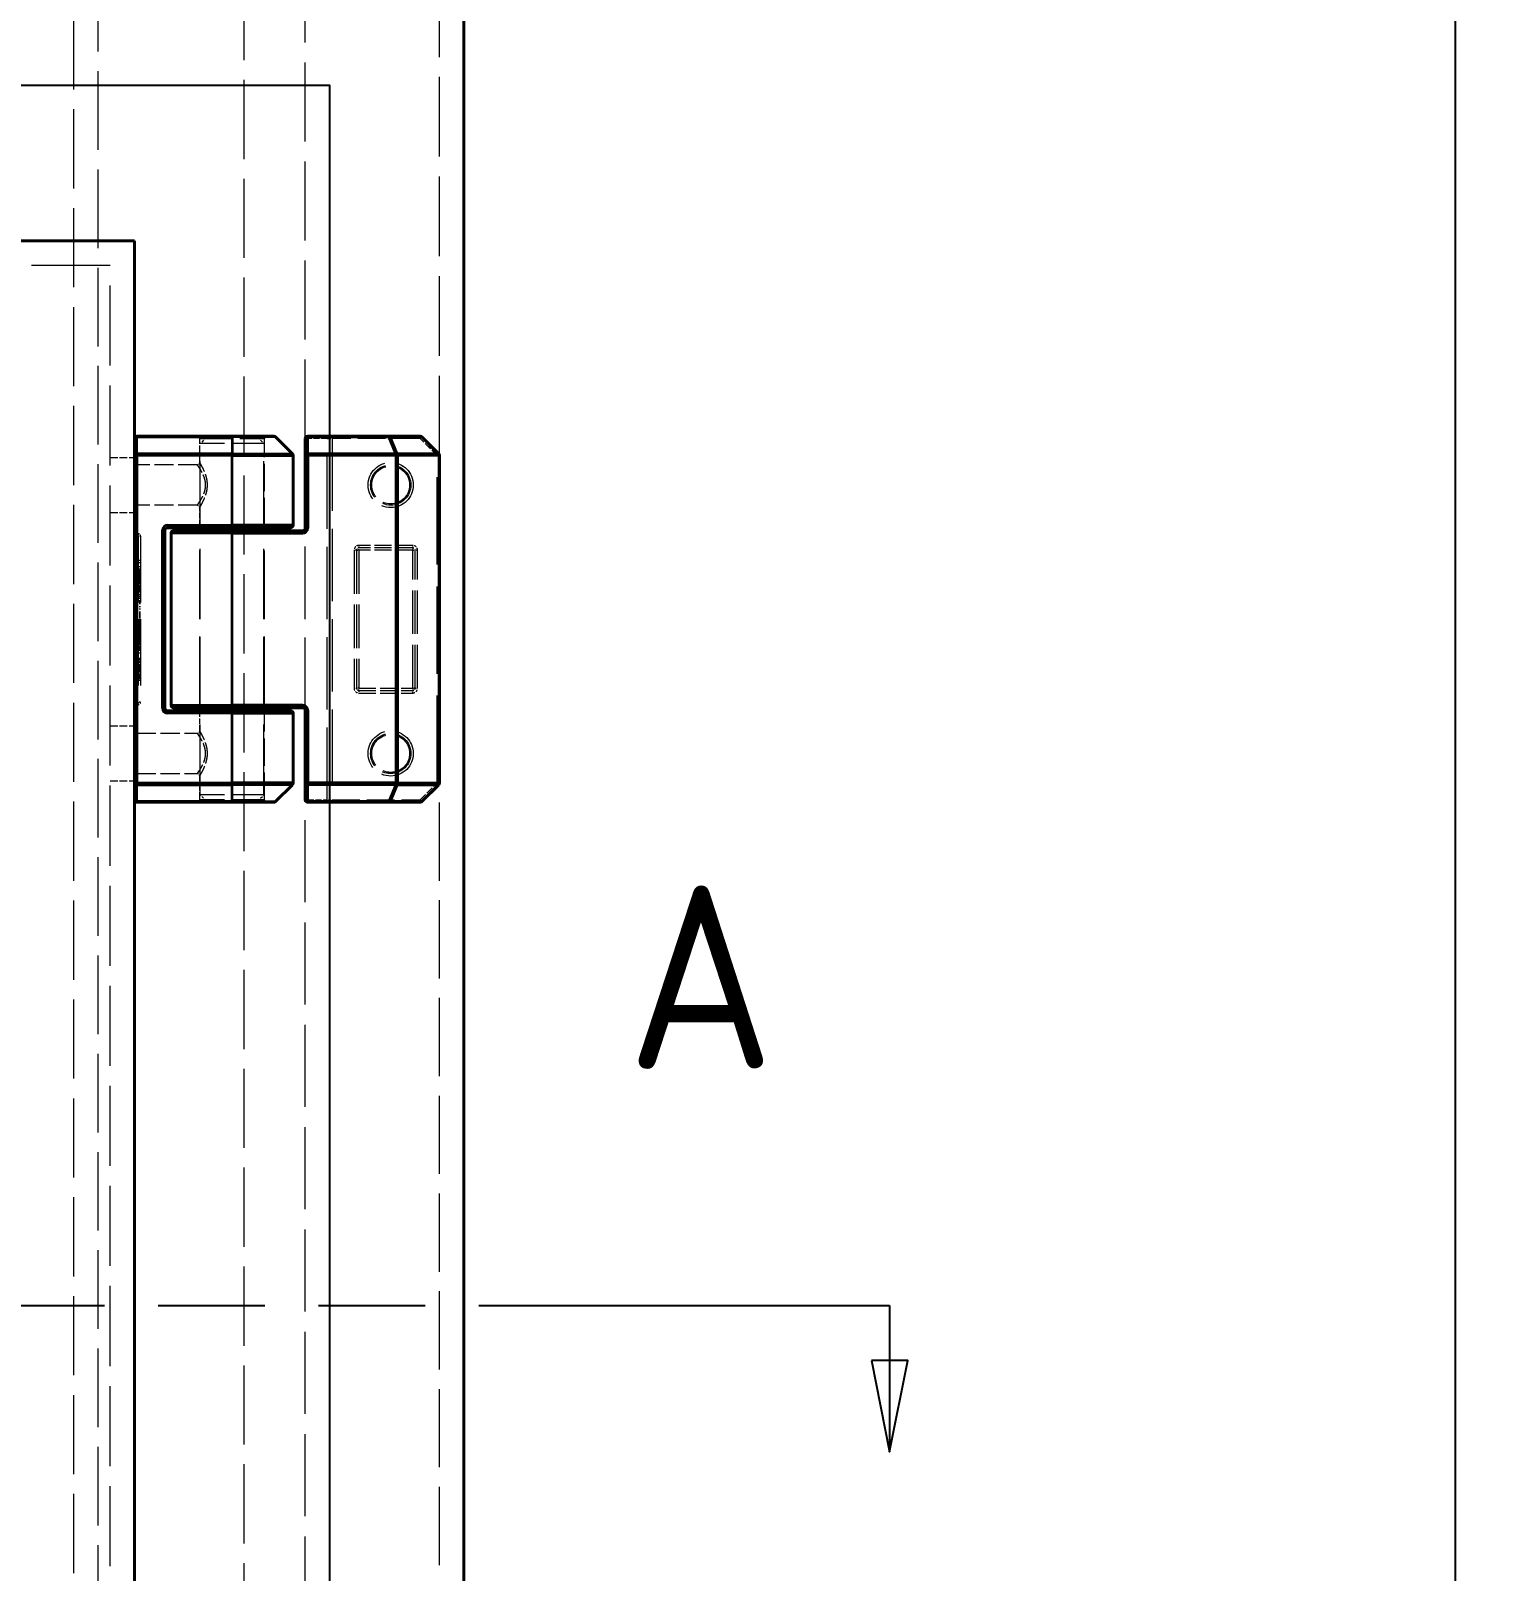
# Model space of a CAD drawing. Header units: millimetres. Extents: x 0 to 2523, y 0 to 1782.
# Drawn here: x 1109.8 to 1229.5, y 844.1 to 970.3 of the extents above; entities that cross this region are included whole.
import ezdxf

# ---------------------------------------------------------------- set-up
doc = ezdxf.new("R2010")
doc.units = ezdxf.units.MM
doc.header["$LTSCALE"] = 3
for name, pattern in [('CHAIN', [0.3543, 0.2362, -0.0295, 0.0591, -0.0295]), ('DASHED', [0.2067, 0.1654, -0.0413]), ('DOUBLE_DASH_CHAIN', [1.2403, 0.6614, -0.0827, 0.1654, -0.0827, 0.1654, -0.0827])]:
    doc.linetypes.add(name, pattern=pattern)
for name, color, linetype, lineweight in [('가려진 것(ISO)', 2, 'DASHED', 18), ('가려진 좁은 것(ISO)', 2, 'DASHED', 18), ('가시적인 것(ISO)', 3, 'Continuous', 40), ('가시적인 좁은 것(ISO)', 3, 'Continuous', 35), ('단면선(ISO)', 7, 'CHAIN', 25), ('상세 경계(JIS)', 7, 'Continuous', 25), ('치수(ISO)', 2, 'Continuous', 25)]:
    doc.layers.add(name, color=color, linetype=linetype, lineweight=lineweight)
doc.styles.add('부품번호텍스트_PSTEK_POSCO', font='isocp.shx')
doc.styles.add('치수 텍스트_PSTEK_POSCO', font='isocp.shx')
doc.dimstyles.new('치수_PSTEK_POSCO', dxfattribs={"dimscale": 3, "dimtxt": 2.5, "dimasz": 1.5, "dimexe": 1, "dimexo": 1.5, "dimgap": 1, "dimtad": 1, "dimrnd": 1e-08, "dimdsep": 46, "dimtxsty": '치수 텍스트_PSTEK_POSCO', "dimcen": 0.09, "dimdle": 10, "dimclrd": 7, "dimclre": 7, "dimclrt": 2, "dimadec": 1, "dimazin": 2, "dimtfac": 1, "dimtmove": 0, "dimatfit": 3, "dimfxl": 0, "dimtolj": 1, "dimlwd": -1, "dimlwe": -1, "dimarcsym": 0})

# ---------------------------------------------------------------- blocks, each defined once
blk = doc.blocks.new('2dTransSection0')
at = {"layer": '단면선(ISO)', "linetype": 'DOUBLE_DASH_CHAIN', "ltscale": 5.884671}
blk.add_line((250.787, 288.608), (393.387, 288.608), dxfattribs=at)
at = {"layer": '단면선(ISO)', "linetype": 'Continuous'}
for p, q in [((389.463, 288.608), (393.387, 288.608)), ((393.387, 288.608), (393.387, 287.108)), ((392.887, 287.108), (393.387, 284.608)), ((393.887, 287.108), (392.887, 287.108)), ((393.387, 287.108), (393.387, 284.608)), ((393.387, 284.608), (393.887, 287.108))]:
    blk.add_line(p, q, dxfattribs=at)
at = {"layer": '단면선(ISO)', "linetype": 'Continuous', "flags": 128}
blk.add_lwpolyline([(392.887, 287.108), (393.387, 284.608), (393.887, 287.108), (392.887, 287.108)], dxfattribs=at)
at = {"layer": '단면선(ISO)'}
blk.add_solid([(392.887, 287.108), (393.387, 284.608), (393.887, 287.108), (392.887, 287.108)], dxfattribs=at)
at = {"layer": '단면선(ISO)', "insert": (386.209, 295.073), "char_height": 5, "attachment_point": 7, "style": '부품번호텍스트_PSTEK_POSCO'}
blk.add_mtext('A', dxfattribs=at)
blk = doc.blocks.new('*D28')
at = {"layer": 'Defpoints', "color": 0, "transparency": 16777216}
for p in [(1145.28, 1166.07), (1226.54, 1166.07), (1145.28, 486.07)]:
    blk.add_point(p, dxfattribs=at)
at = {"layer": '치수(ISO)', "color": 7, "transparency": 16777216}
for p, q in [((1149.78, 1166.07), (1229.54, 1166.07)), ((1226.54, 490.57), (1226.54, 1161.57)), ((1149.78, 486.07), (1229.54, 486.07))]:
    blk.add_line(p, q, dxfattribs=at)
for points in [[(1225.79, 1161.57), (1227.29, 1161.57), (1226.54, 1166.07)], [(1225.79, 490.57), (1227.29, 490.57), (1226.54, 486.07)]]:
    blk.add_solid(points, dxfattribs=at)
at = {"layer": '치수(ISO)', "color": 2, "transparency": 16777216, "insert": (1219.79, 829.09), "char_height": 7.5, "attachment_point": 4, "rotation": 90, "style": '치수 텍스트_PSTEK_POSCO'}
blk.add_mtext('\\A1;680', dxfattribs=at)
blk = doc.blocks.new('2dDetail0')
at = {"layer": '상세 경계(JIS)', "flags": 128}
blk.add_lwpolyline([(265.207, 244.046), (378.097, 244.046), (378.097, 321.935), (265.207, 321.935), (265.207, 244.046)], dxfattribs=at)

msp = doc.modelspace()

# ---------------------------------------------------------------- linework, layer by layer
at = {"layer": '가려진 것(ISO)', "ltscale": 13.085447}
msp.add_line((1132.2766, 936.8669), (1132.2766, 1164.0669), dxfattribs=at)
at = {"layer": '가려진 것(ISO)', "ltscale": 13.165092}
msp.add_line((1143.2766, 935.484), (1143.2766, 1164.0669), dxfattribs=at)
at = {"layer": '가려진 것(ISO)', "ltscale": 13.068692}
msp.add_line((1127.2766, 514.0669), (1127.2766, 1138.0669), dxfattribs=at)
at = {"layer": '가려진 것(ISO)', "ltscale": 12.984919}
msp.add_line((1115.2766, 1136.0669), (1115.2766, 516.0669), dxfattribs=at)
at = {"layer": '가려진 것(ISO)', "ltscale": 13.070897}
msp.add_line((1113.2766, 1134.0669), (1113.2766, 518.0669), dxfattribs=at)
at = {"layer": '가려진 것(ISO)', "ltscale": 12.986021}
msp.add_line((1116.2766, 951.0669), (810.2766, 951.0669), dxfattribs=at)
at = {"layer": '가려진 것(ISO)', "ltscale": 13.223674}
msp.add_line((1116.2766, 746.0669), (1116.2766, 951.0669), dxfattribs=at)
at = {"layer": '가려진 것(ISO)', "ltscale": 1.237965}
msp.add_line((1123.6266, 934.9168), (1123.6266, 936.8669), dxfattribs=at)
at = {"layer": '가려진 것(ISO)', "ltscale": 0.448852}
for p, q in [((1124.1766, 936.9669), (1123.6766, 936.4668)), ((1128.3766, 936.9669), (1128.8766, 936.4668))]:
    msp.add_line(p, q, dxfattribs=at)
at = {"layer": '가려진 것(ISO)', "ltscale": 4.188526}
msp.add_line((1128.3766, 936.9669), (1124.1766, 936.9669), dxfattribs=at)
at = {"layer": '가려진 것(ISO)', "ltscale": 4.507682}
for p, q in [((1128.9266, 929.7669), (1128.9266, 936.8669)), ((1128.9266, 907.2669), (1128.9266, 914.3669))]:
    msp.add_line(p, q, dxfattribs=at)
at = {"layer": '가려진 것(ISO)', "ltscale": 11.933559}
msp.add_line((1134.2766, 907.2669), (1134.2766, 936.8669), dxfattribs=at)
at = {"layer": '가려진 것(ISO)', "ltscale": 5.185843}
for p, q in [((1128.8766, 936.4668), (1123.6766, 936.4668)), ((1128.8766, 907.6669), (1123.6766, 907.6669))]:
    msp.add_line(p, q, dxfattribs=at)
at = {"layer": '가려진 것(ISO)', "ltscale": 11.611019}
for p, q in [((1123.6766, 907.6669), (1123.6766, 936.4668)), ((1128.8766, 907.6669), (1128.8766, 936.4668))]:
    msp.add_line(p, q, dxfattribs=at)
at = {"layer": '가려진 것(ISO)', "ltscale": 1.269698}
for p, q in [((1116.2766, 935.3169), (1118.2766, 935.3169)), ((1116.2766, 930.8169), (1118.2766, 930.8169)), ((1116.2766, 913.3169), (1118.2766, 913.3169)), ((1116.2766, 908.8169), (1118.2766, 908.8169))]:
    msp.add_line(p, q, dxfattribs=at)
at = {"layer": '가려진 것(ISO)', "ltscale": 3.142692}
for p, q in [((1123.4266, 934.7169), (1118.4766, 934.7169)), ((1123.4266, 931.4169), (1118.4766, 931.4169))]:
    msp.add_line(p, q, dxfattribs=at)
at = {"layer": '가려진 것(ISO)', "ltscale": 0.920515}
msp.add_line((1123.6266, 929.7669), (1123.6266, 931.2169), dxfattribs=at)
at = {"layer": '가려진 것(ISO)', "ltscale": 11.369134}
for p, q in [((1123.6266, 915.0169), (1123.6266, 929.1169)), ((1128.9266, 915.0169), (1128.9266, 929.1169))]:
    msp.add_line(p, q, dxfattribs=at)
at = {"layer": '가려진 것(ISO)', "ltscale": 12.014192}
msp.add_line((1132.2766, 914.6169), (1132.2766, 929.5169), dxfattribs=at)
at = {"layer": '가려진 것(ISO)', "ltscale": 0.06339}
for p, q in [((1118.4766, 929.0669), (1118.5766, 929.0669)), ((1118.4766, 915.0669), (1118.5766, 915.0669))]:
    msp.add_line(p, q, dxfattribs=at)
at = {"layer": '가려진 것(ISO)', "ltscale": 10.965973}
msp.add_line((1118.7766, 928.8669), (1118.7766, 915.2669), dxfattribs=at)
at = {"layer": '가려진 것(ISO)', "ltscale": 2.793455}
for p, q in [((1141.0766, 927.9169), (1136.6766, 927.9169)), ((1136.6766, 916.2169), (1141.0766, 916.2169))]:
    msp.add_line(p, q, dxfattribs=at)
at = {"layer": '가려진 것(ISO)', "ltscale": 0.12688}
for p, q in [((1118.7766, 926.8669), (1118.5766, 926.8669)), ((1118.7766, 926.6794), (1118.5766, 926.6794)), ((1118.7766, 926.3669), (1118.5766, 926.3669)), ((1118.7766, 926.1794), (1118.5766, 926.1794)), ((1118.7766, 926.1169), (1118.5766, 926.1169)), ((1118.7766, 926.0856), (1118.5766, 926.0856)), ((1118.7766, 925.9919), (1118.5766, 925.9919)), ((1118.7766, 925.9606), (1118.5766, 925.9606)), ((1118.7766, 925.9294), (1118.5766, 925.9294)), ((1118.7766, 925.8981), (1118.5766, 925.8981)), ((1118.7766, 925.8356), (1118.5766, 925.8356)), ((1118.7766, 925.7419), (1118.5766, 925.7419)), ((1118.7766, 925.7106), (1118.5766, 925.7106)), ((1118.7766, 925.6169), (1118.5766, 925.6169)), ((1118.7766, 925.5856), (1118.5766, 925.5856)), ((1118.7766, 925.4919), (1118.5766, 925.4919)), ((1118.7766, 925.4606), (1118.5766, 925.4606)), ((1118.7766, 925.4294), (1118.5766, 925.4294)), ((1118.7766, 925.3981), (1118.5766, 925.3981)), ((1118.7766, 925.3669), (1118.5766, 925.3669)), ((1118.7766, 925.3356), (1118.5766, 925.3356)), ((1118.7766, 925.2731), (1118.5766, 925.2731)), ((1118.7766, 925.2419), (1118.5766, 925.2419)), ((1118.7766, 925.2106), (1118.5766, 925.2106)), ((1118.7766, 925.1794), (1118.5766, 925.1794)), ((1118.7766, 925.1169), (1118.5766, 925.1169)), ((1118.7766, 925.0856), (1118.5766, 925.0856)), ((1118.7766, 924.9606), (1118.5766, 924.9606)), ((1118.7766, 924.8356), (1118.5766, 924.8356)), ((1118.7766, 924.7731), (1118.5766, 924.7731)), ((1118.7766, 924.7106), (1118.5766, 924.7106)), ((1118.7766, 924.6794), (1118.5766, 924.6794)), ((1118.7766, 924.6169), (1118.5766, 924.6169)), ((1118.7766, 924.5544), (1118.5766, 924.5544)), ((1118.7766, 924.5231), (1118.5766, 924.5231)), ((1118.7766, 924.4606), (1118.5766, 924.4606)), ((1118.7766, 924.4294), (1118.5766, 924.4294)), ((1118.7766, 924.3669), (1118.5766, 924.3669)), ((1118.7766, 924.3356), (1118.5766, 924.3356)), ((1118.7766, 924.2731), (1118.5766, 924.2731)), ((1118.7766, 924.0856), (1118.5766, 924.0856)), ((1118.7766, 923.9606), (1118.5766, 923.9606)), ((1118.7766, 923.8981), (1118.5766, 923.8981)), ((1118.7766, 923.7731), (1118.5766, 923.7731)), ((1118.7766, 923.5856), (1118.5766, 923.5856)), ((1118.7766, 923.5231), (1118.5766, 923.5231)), ((1118.7766, 923.4919), (1118.5766, 923.4919)), ((1118.7766, 923.3981), (1118.5766, 923.3981)), ((1118.7766, 923.3356), (1118.5766, 923.3356)), ((1118.7766, 923.0856), (1118.5766, 923.0856)), ((1118.7766, 922.8981), (1118.5766, 922.8981)), ((1118.7766, 922.6481), (1118.5766, 922.6481)), ((1118.7766, 922.6169), (1118.5766, 922.6169)), ((1118.7766, 922.5544), (1118.5766, 922.5544)), ((1118.7766, 922.4606), (1118.5766, 922.4606)), ((1118.7766, 922.4294), (1118.5766, 922.4294)), ((1118.7766, 922.3669), (1118.5766, 922.3669)), ((1118.7766, 922.3044), (1118.5766, 922.3044)), ((1118.7766, 922.2731), (1118.5766, 922.2731)), ((1118.7766, 922.1481), (1118.5766, 922.1481)), ((1118.7766, 922.0231), (1118.5766, 922.0231)), ((1118.7766, 921.9919), (1118.5766, 921.9919)), ((1118.7766, 921.9294), (1118.5766, 921.9294)), ((1118.7766, 921.8981), (1118.5766, 921.8981)), ((1118.7766, 921.8669), (1118.5766, 921.8669)), ((1118.7766, 921.8356), (1118.5766, 921.8356)), ((1118.7766, 921.8044), (1118.5766, 921.8044)), ((1118.7766, 921.7731), (1118.5766, 921.7731)), ((1118.7766, 921.7419), (1118.5766, 921.7419)), ((1118.7766, 921.6794), (1118.5766, 921.6794)), ((1118.7766, 921.6481), (1118.5766, 921.6481)), ((1118.7766, 921.6169), (1118.5766, 921.6169)), ((1118.7766, 921.5856), (1118.5766, 921.5856)), ((1118.7766, 921.5544), (1118.5766, 921.5544)), ((1118.7766, 921.5231), (1118.5766, 921.5231)), ((1118.7766, 921.4919), (1118.5766, 921.4919)), ((1118.7766, 921.4294), (1118.5766, 921.4294)), ((1118.7766, 921.3981), (1118.5766, 921.3981)), ((1118.7766, 921.3669), (1118.5766, 921.3669)), ((1118.7766, 921.3356), (1118.5766, 921.3356)), ((1118.7766, 921.2731), (1118.5766, 921.2731)), ((1118.7766, 921.2419), (1118.5766, 921.2419)), ((1118.7766, 921.2106), (1118.5766, 921.2106)), ((1118.7766, 921.1794), (1118.5766, 921.1794)), ((1118.7766, 921.1481), (1118.5766, 921.1481)), ((1118.7766, 921.1169), (1118.5766, 921.1169)), ((1118.7766, 921.0856), (1118.5766, 921.0856)), ((1118.7766, 921.0544), (1118.5766, 921.0544)), ((1118.7766, 920.9919), (1118.5766, 920.9919)), ((1118.7766, 920.9606), (1118.5766, 920.9606)), ((1118.7766, 920.9294), (1118.5766, 920.9294)), ((1118.7766, 920.8981), (1118.5766, 920.8981)), ((1118.7766, 920.8669), (1118.5766, 920.8669)), ((1118.7766, 920.8044), (1118.5766, 920.8044)), ((1118.7766, 920.7731), (1118.5766, 920.7731)), ((1118.7766, 920.6481), (1118.5766, 920.6481)), ((1118.7766, 920.5856), (1118.5766, 920.5856)), ((1118.7766, 920.5231), (1118.5766, 920.5231)), ((1118.7766, 920.4919), (1118.5766, 920.4919)), ((1118.7766, 920.4606), (1118.5766, 920.4606)), ((1118.7766, 920.4294), (1118.5766, 920.4294)), ((1118.7766, 920.3981), (1118.5766, 920.3981)), ((1118.7766, 920.3669), (1118.5766, 920.3669)), ((1118.7766, 920.3356), (1118.5766, 920.3356)), ((1118.7766, 920.3044), (1118.5766, 920.3044)), ((1118.7766, 920.2419), (1118.5766, 920.2419)), ((1118.7766, 920.2106), (1118.5766, 920.2106)), ((1118.7766, 920.1794), (1118.5766, 920.1794)), ((1118.7766, 920.1169), (1118.5766, 920.1169)), ((1118.7766, 920.0544), (1118.5766, 920.0544)), ((1118.7766, 920.0231), (1118.5766, 920.0231)), ((1118.7766, 919.9919), (1118.5766, 919.9919)), ((1118.7766, 919.8669), (1118.5766, 919.8669)), ((1118.7766, 919.8356), (1118.5766, 919.8356)), ((1118.7766, 919.7731), (1118.5766, 919.7731)), ((1118.7766, 919.7106), (1118.5766, 919.7106)), ((1118.7766, 919.6794), (1118.5766, 919.6794)), ((1118.7766, 919.5856), (1118.5766, 919.5856)), ((1118.7766, 919.5231), (1118.5766, 919.5231)), ((1118.7766, 919.4919), (1118.5766, 919.4919)), ((1118.7766, 919.2731), (1118.5766, 919.2731)), ((1118.7766, 918.8356), (1118.5766, 918.8356)), ((1118.7766, 918.8044), (1118.5766, 918.8044)), ((1118.7766, 918.7106), (1118.5766, 918.7106)), ((1118.7766, 918.5856), (1118.5766, 918.5856)), ((1118.7766, 918.5231), (1118.5766, 918.5231)), ((1118.7766, 918.3669), (1118.5766, 918.3669)), ((1118.7766, 918.2731), (1118.5766, 918.2731)), ((1118.7766, 918.2419), (1118.5766, 918.2419)), ((1118.7766, 918.1794), (1118.5766, 918.1794)), ((1118.7766, 918.0856), (1118.5766, 918.0856)), ((1118.7766, 918.0544), (1118.5766, 918.0544)), ((1118.7766, 917.9919), (1118.5766, 917.9919)), ((1118.7766, 917.9294), (1118.5766, 917.9294)), ((1118.7766, 917.8981), (1118.5766, 917.8981)), ((1118.7766, 917.8356), (1118.5766, 917.8356)), ((1118.7766, 917.7731), (1118.5766, 917.7731)), ((1118.7766, 917.6481), (1118.5766, 917.6481)), ((1118.7766, 917.5231), (1118.5766, 917.5231)), ((1118.7766, 917.4919), (1118.5766, 917.4919)), ((1118.7766, 917.3669), (1118.5766, 917.3669)), ((1118.7766, 917.3356), (1118.5766, 917.3356)), ((1118.7766, 917.2731), (1118.5766, 917.2731)), ((1118.7766, 917.2419), (1118.5766, 917.2419)), ((1118.7766, 917.2106), (1118.5766, 917.2106)), ((1118.7766, 917.0856), (1118.5766, 917.0856)), ((1118.7766, 917.0544), (1118.5766, 917.0544))]:
    msp.add_line(p, q, dxfattribs=at)
at = {"layer": '가려진 것(ISO)', "ltscale": 7.174257}
for p, q in [((1136.4766, 927.7169), (1136.4766, 916.4169)), ((1141.2766, 916.4169), (1141.2766, 927.7169))]:
    msp.add_line(p, q, dxfattribs=at)
at = {"layer": '가려진 것(ISO)', "ltscale": 0.920521}
msp.add_line((1123.6266, 912.9168), (1123.6266, 914.3669), dxfattribs=at)
at = {"layer": '가려진 것(ISO)', "ltscale": 3.14268}
msp.add_line((1118.4766, 912.7169), (1123.4266, 912.7169), dxfattribs=at)
at = {"layer": '가려진 것(ISO)', "ltscale": 3.142681}
msp.add_line((1118.4766, 909.4169), (1123.4266, 909.4169), dxfattribs=at)
at = {"layer": '가려진 것(ISO)', "ltscale": 1.237971}
msp.add_line((1123.6266, 907.2669), (1123.6266, 909.2169), dxfattribs=at)
at = {"layer": '가려진 것(ISO)', "ltscale": 0.448853}
for p, q in [((1124.1766, 907.1669), (1123.6766, 907.6669)), ((1128.3766, 907.1669), (1128.8766, 907.6669))]:
    msp.add_line(p, q, dxfattribs=at)
at = {"layer": '가려진 것(ISO)', "ltscale": 12.918958}
msp.add_line((1143.2766, 788.484), (1143.2766, 908.6497), dxfattribs=at)
at = {"layer": '가려진 것(ISO)', "ltscale": 4.188524}
msp.add_line((1128.3766, 907.1669), (1124.1766, 907.1669), dxfattribs=at)
at = {"layer": '가려진 것(ISO)', "ltscale": 13.523165}
msp.add_line((1132.2766, 789.8669), (1132.2766, 907.2669), dxfattribs=at)
at = {"layer": '가려진 것(ISO)', "ltscale": 6.582059}
for centre in [(1139.2766, 933.0669), (1139.2766, 911.0669)]:
    msp.add_circle(centre, 1.65, dxfattribs=at)
at = {"layer": '가려진 것(ISO)', "ltscale": 0.199359}
for centre, start, end in [((1123.4266, 936.8669), 0, 90), ((1129.1266, 936.8669), 90, 180), ((1134.4766, 936.8669), 90, 180), ((1118.4766, 934.9169), 180, 270), ((1118.4766, 931.2169), 90, 180), ((1118.4766, 929.2669), 180, 270), ((1123.4266, 929.7669), 270, 0), ((1123.4266, 929.1169), 0, 90), ((1129.1266, 929.7669), 180, 270), ((1129.1266, 929.1169), 90, 180), ((1118.5766, 928.8669), 0, 90), ((1136.6766, 927.7169), 90, 180), ((1141.0766, 927.7169), 0, 90), ((1118.5766, 915.2669), 270, 0), ((1136.6766, 916.4169), 180, 270), ((1141.0766, 916.4169), 270, 0), ((1118.4766, 914.8669), 90, 180), ((1123.4266, 915.0169), 270, 0), ((1123.4266, 914.3669), 0, 90), ((1129.1266, 915.0169), 180, 270), ((1129.1266, 914.3669), 90, 180), ((1118.4766, 912.9169), 180, 270), ((1118.4766, 909.2169), 90, 180), ((1123.4266, 907.2669), 270, 0), ((1129.1266, 907.2669), 180, 270), ((1134.4766, 907.2669), 180, 270)]:
    msp.add_arc(centre, 0.2, start, end, dxfattribs=at)
at = {"layer": '가려진 것(ISO)', "ltscale": 0.199349}
msp.add_open_spline([(1123.4266, 934.7169), (1123.448, 934.7169), (1123.4696, 934.7204), (1123.5101, 934.7339), (1123.5294, 934.744), (1123.5634, 934.7694), (1123.5785, 934.7851), (1123.6028, 934.82), (1123.6123, 934.8396), (1123.6238, 934.8783), (1123.6266, 934.8977), (1123.6266, 934.9169)], degree=3, knots=[0, 0, 0, 0, 0.006421037, 0.006421037, 0.0127920387, 0.0127920387, 0.0191648297, 0.0191648297, 0.025537558, 0.025537558, 0.0312860612, 0.0312860612, 0.0312860612, 0.0312860612], dxfattribs=at)
at = {"layer": '가려진 것(ISO)'}
for points in [[(1123.4266, 931.4169), (1123.4266, 931.4169), (1123.4266, 931.4169), (1123.4266, 931.4169)], [(1123.6266, 931.2169), (1123.6266, 931.2169), (1123.6266, 931.2169), (1123.6266, 931.2169)], [(1123.4266, 909.4169), (1123.4266, 909.4169), (1123.4266, 909.4169), (1123.4266, 909.4169)], [(1123.6266, 909.2169), (1123.6266, 909.2169), (1123.6266, 909.2169), (1123.6266, 909.2169)]]:
    msp.add_open_spline(points, degree=3, dxfattribs=at)
at = {"layer": '가려진 것(ISO)', "ltscale": 0.19935}
msp.add_open_spline([(1123.6266, 931.2169), (1123.6266, 931.2383), (1123.623, 931.2599), (1123.6095, 931.3004), (1123.5994, 931.3197), (1123.574, 931.3537), (1123.5583, 931.3688), (1123.5235, 931.3931), (1123.5038, 931.4026), (1123.4651, 931.414), (1123.4457, 931.4169), (1123.4266, 931.4169)], degree=3, knots=[0, 0, 0, 0, 0.0064210381, 0.0064210381, 0.0127920403, 0.0127920403, 0.0191648304, 0.0191648304, 0.0255375569, 0.0255375569, 0.0312862255, 0.0312862255, 0.0312862255, 0.0312862255], dxfattribs=at)
at = {"layer": '가려진 것(ISO)', "ltscale": 0.199354}
msp.add_open_spline([(1123.4266, 912.7169), (1123.448, 912.7169), (1123.4696, 912.7204), (1123.5101, 912.7339), (1123.5294, 912.744), (1123.5634, 912.7694), (1123.5785, 912.7851), (1123.6028, 912.82), (1123.6123, 912.8396), (1123.6238, 912.8783), (1123.6266, 912.8977), (1123.6266, 912.9169)], degree=3, knots=[0, 0, 0, 0, 0.0064210258, 0.0064210258, 0.0127920248, 0.0127920248, 0.019164823, 0.019164823, 0.0255375638, 0.0255375638, 0.0312868579, 0.0312868579, 0.0312868579, 0.0312868579], dxfattribs=at)
at = {"layer": '가려진 것(ISO)', "ltscale": 0.199353}
msp.add_open_spline([(1123.6266, 909.2169), (1123.6266, 909.2383), (1123.623, 909.2599), (1123.6095, 909.3004), (1123.5994, 909.3197), (1123.574, 909.3537), (1123.5583, 909.3688), (1123.5235, 909.3931), (1123.5038, 909.4026), (1123.4651, 909.414), (1123.4457, 909.4169), (1123.4266, 909.4169)], degree=3, knots=[0, 0, 0, 0, 0.0064210313, 0.0064210313, 0.0127920334, 0.0127920334, 0.0191648315, 0.0191648315, 0.0255375666, 0.0255375666, 0.0312865551, 0.0312865551, 0.0312865551, 0.0312865551], dxfattribs=at)
at = {"layer": '가려진 좁은 것(ISO)', "ltscale": 5.285573}
for p, q in [((1123.6266, 936.8669), (1128.9266, 936.8669)), ((1128.9266, 907.2669), (1123.6266, 907.2669))]:
    msp.add_line(p, q, dxfattribs=at)
at = {"layer": '가려진 좁은 것(ISO)', "ltscale": 0.199359}
for p, q in [((1132.4766, 936.8669), (1132.2766, 936.8669)), ((1134.0766, 936.8669), (1134.0766, 937.0669)), ((1134.0766, 936.8669), (1134.2766, 936.8669)), ((1134.2766, 936.8669), (1134.4766, 936.8669)), ((1134.4766, 937.0669), (1134.4766, 936.8669)), ((1141.6937, 937.0669), (1141.6937, 936.8669)), ((1141.8351, 937.0083), (1141.6937, 936.8669)), ((1143.218, 935.6254), (1143.0766, 935.484)), ((1118.4766, 928.8669), (1118.2766, 928.8669)), ((1118.5766, 929.0669), (1118.5766, 928.8669)), ((1118.5766, 928.8669), (1118.7766, 928.8669)), ((1136.6766, 928.1169), (1136.6766, 927.9169)), ((1136.6766, 927.7169), (1136.6766, 927.9169)), ((1141.0766, 927.9169), (1141.0766, 928.1169)), ((1141.0766, 927.9169), (1141.0766, 927.7169)), ((1136.4766, 927.7169), (1136.2766, 927.7169)), ((1136.4766, 927.7169), (1136.6766, 927.7169)), ((1141.0766, 927.7169), (1141.2766, 927.7169)), ((1141.4766, 927.7169), (1141.2766, 927.7169)), ((1118.2766, 915.2669), (1118.4766, 915.2669)), ((1118.5766, 915.2669), (1118.5766, 915.0669)), ((1118.7766, 915.2669), (1118.5766, 915.2669)), ((1136.2766, 916.4169), (1136.4766, 916.4169)), ((1136.6766, 916.4169), (1136.4766, 916.4169)), ((1136.6766, 916.2169), (1136.6766, 916.4169)), ((1136.6766, 916.2169), (1136.6766, 916.0169)), ((1141.0766, 916.4169), (1141.0766, 916.2169)), ((1141.2766, 916.4169), (1141.0766, 916.4169)), ((1141.0766, 916.0169), (1141.0766, 916.2169)), ((1141.2766, 916.4169), (1141.4766, 916.4169)), ((1143.218, 908.5083), (1143.0766, 908.6497)), ((1132.2766, 907.2669), (1132.4766, 907.2669)), ((1134.0766, 907.0669), (1134.0766, 907.2669)), ((1134.2766, 907.2669), (1134.0766, 907.2669)), ((1134.2766, 907.2669), (1134.4766, 907.2669)), ((1134.4766, 907.2669), (1134.4766, 907.0669)), ((1141.6937, 907.0669), (1141.6937, 907.2669)), ((1141.6937, 907.2669), (1141.8351, 907.1254))]:
    msp.add_line(p, q, dxfattribs=at)
at = {"layer": '가려진 좁은 것(ISO)', "ltscale": 1.015738}
for p, q in [((1134.0766, 936.8669), (1132.4766, 936.8669)), ((1132.4766, 907.2669), (1134.0766, 907.2669))]:
    msp.add_line(p, q, dxfattribs=at)
at = {"layer": '가려진 좁은 것(ISO)', "ltscale": 11.933559}
for p, q in [((1134.0766, 907.2669), (1134.0766, 936.8669)), ((1134.4766, 936.8669), (1134.4766, 907.2669))]:
    msp.add_line(p, q, dxfattribs=at)
at = {"layer": '가려진 좁은 것(ISO)', "ltscale": 4.582065}
for p, q in [((1141.6937, 936.8669), (1134.4766, 936.8669)), ((1134.4766, 907.2669), (1141.6937, 907.2669))]:
    msp.add_line(p, q, dxfattribs=at)
at = {"layer": '가려진 좁은 것(ISO)', "ltscale": 1.24153}
for p, q in [((1143.0766, 935.484), (1141.6937, 936.8669)), ((1141.6937, 907.2669), (1143.0766, 908.6497))]:
    msp.add_line(p, q, dxfattribs=at)
at = {"layer": '가려진 좁은 것(ISO)', "ltscale": 14.424725}
msp.add_line((1143.0766, 908.6497), (1143.0766, 935.484), dxfattribs=at)
at = {"layer": '가려진 좁은 것(ISO)', "ltscale": 0.06339}
for p, q in [((1118.4766, 928.8669), (1118.5766, 928.8669)), ((1118.4766, 915.2669), (1118.5766, 915.2669))]:
    msp.add_line(p, q, dxfattribs=at)
at = {"layer": '가려진 좁은 것(ISO)', "ltscale": 10.965973}
msp.add_line((1118.5766, 928.8669), (1118.5766, 915.2669), dxfattribs=at)
at = {"layer": '가려진 좁은 것(ISO)', "ltscale": 2.793455}
for p, q in [((1141.0766, 928.1169), (1136.6766, 928.1169)), ((1141.0766, 927.7169), (1136.6766, 927.7169)), ((1136.6766, 916.4169), (1141.0766, 916.4169)), ((1136.6766, 916.0169), (1141.0766, 916.0169))]:
    msp.add_line(p, q, dxfattribs=at)
at = {"layer": '가려진 좁은 것(ISO)', "ltscale": 7.174257}
for p, q in [((1136.2766, 927.7169), (1136.2766, 916.4169)), ((1136.6766, 927.7169), (1136.6766, 916.4169)), ((1141.0766, 916.4169), (1141.0766, 927.7169)), ((1141.4766, 916.4169), (1141.4766, 927.7169))]:
    msp.add_line(p, q, dxfattribs=at)
at = {"layer": '가려진 좁은 것(ISO)', "ltscale": 7.379896}
for centre in [(1139.2766, 933.0669), (1139.2766, 911.0669)]:
    msp.add_circle(centre, 1.85, dxfattribs=at)
at = {"layer": '가려진 좁은 것(ISO)', "ltscale": 6.195138}
for centre in [(1139.2766, 933.0669), (1139.2766, 911.0669)]:
    msp.add_circle(centre, 1.553, dxfattribs=at)
at = {"layer": '가려진 좁은 것(ISO)', "ltscale": 0.109657}
for centre, start, end in [((1124.1086, 933.0669), 0.000011, 0.000011), ((1124.1086, 911.0669), 0.00005, 0.00005)]:
    msp.add_arc(centre, 0.2, start, end, dxfattribs=at)
at = {"layer": '가려진 좁은 것(ISO)', "ltscale": 0.398819}
for centre, start, end in [((1136.6766, 927.7169), 90, 180), ((1141.0766, 927.7169), 0, 90), ((1136.6766, 916.4169), 180, 270), ((1141.0766, 916.4169), 270, 0)]:
    msp.add_arc(centre, 0.4, start, end, dxfattribs=at)
at = {"layer": '가려진 좁은 것(ISO)', "ltscale": 1.713623}
msp.add_open_spline([(1124.1086, 933.0669), (1124.1086, 933.1108), (1124.1069, 933.1553), (1124.1035, 933.2003), (1124.1, 933.2454), (1124.0947, 933.2911), (1124.0876, 933.3365), (1124.0806, 933.382), (1124.0718, 933.4273), (1124.0616, 933.4716), (1124.0515, 933.5158), (1124.0399, 933.5591), (1124.0276, 933.6003), (1124.0154, 933.6414), (1124.0024, 933.6806), (1123.9884, 933.7196), (1123.9744, 933.7587), (1123.9593, 933.7977), (1123.9424, 933.8385), (1123.9254, 933.8793), (1123.9065, 933.9219), (1123.8862, 933.9649), (1123.8659, 934.008), (1123.8441, 934.0515), (1123.8209, 934.0955), (1123.7978, 934.1395), (1123.7732, 934.1839), (1123.7475, 934.2285), (1123.7217, 934.273), (1123.6949, 934.3177), (1123.6675, 934.3616), (1123.6401, 934.4054), (1123.6123, 934.4484), (1123.585, 934.4896), (1123.5577, 934.5307), (1123.5309, 934.5698), (1123.5073, 934.6037), (1123.4837, 934.6376), (1123.4633, 934.666), (1123.4493, 934.6855), (1123.4353, 934.7049), (1123.4275, 934.7155), (1123.4267, 934.7167), (1123.4266, 934.7168), (1123.4266, 934.7169), (1123.4266, 934.7169)], degree=3, knots=[0, 0, 0, 0, 0.035714286, 0.035714286, 0.035714286, 0.071428571, 0.071428571, 0.071428571, 0.107142857, 0.107142857, 0.107142857, 0.142857143, 0.142857143, 0.142857143, 0.178571429, 0.178571429, 0.178571429, 0.214285714, 0.214285714, 0.214285714, 0.25, 0.25, 0.25, 0.285714286, 0.285714286, 0.285714286, 0.321428571, 0.321428571, 0.321428571, 0.357142857, 0.357142857, 0.357142857, 0.392857143, 0.392857143, 0.392857143, 0.428571429, 0.428571429, 0.428571429, 0.464285714, 0.464285714, 0.464285714, 0.5, 0.5, 0.5, 0.502303722, 0.502303722, 0.502303722, 0.502303722], dxfattribs=at)
at = {"layer": '가려진 좁은 것(ISO)', "ltscale": 1.835521}
msp.add_open_spline([(1124.2608, 933.0669), (1124.2608, 933.1162), (1124.2592, 933.166), (1124.256, 933.2164), (1124.2527, 933.2669), (1124.2478, 933.3182), (1124.2413, 933.3691), (1124.2347, 933.4201), (1124.2266, 933.4709), (1124.2171, 933.5205), (1124.2076, 933.5702), (1124.1969, 933.6187), (1124.1855, 933.6649), (1124.1741, 933.711), (1124.162, 933.7549), (1124.149, 933.7987), (1124.136, 933.8425), (1124.122, 933.8863), (1124.1062, 933.932), (1124.0904, 933.9777), (1124.0728, 934.0255), (1124.054, 934.0737), (1124.0351, 934.122), (1124.0148, 934.1708), (1123.9933, 934.2201), (1123.9717, 934.2694), (1123.9489, 934.3193), (1123.925, 934.3692), (1123.9011, 934.4192), (1123.876, 934.4693), (1123.8506, 934.5185), (1123.8252, 934.5676), (1123.7993, 934.6159), (1123.7739, 934.662), (1123.7485, 934.7081), (1123.7236, 934.752), (1123.7016, 934.7899), (1123.6796, 934.8279), (1123.6607, 934.8598), (1123.6477, 934.8817), (1123.6347, 934.9035), (1123.6275, 934.9154), (1123.6266, 934.9167), (1123.6266, 934.9168), (1123.6266, 934.9169), (1123.6266, 934.9169)], degree=3, knots=[0, 0, 0, 0, 0.035714286, 0.035714286, 0.035714286, 0.071428571, 0.071428571, 0.071428571, 0.107142857, 0.107142857, 0.107142857, 0.142857143, 0.142857143, 0.142857143, 0.178571429, 0.178571429, 0.178571429, 0.214285714, 0.214285714, 0.214285714, 0.25, 0.25, 0.25, 0.285714286, 0.285714286, 0.285714286, 0.321428571, 0.321428571, 0.321428571, 0.357142857, 0.357142857, 0.357142857, 0.392857143, 0.392857143, 0.392857143, 0.428571429, 0.428571429, 0.428571429, 0.464285714, 0.464285714, 0.464285714, 0.5, 0.5, 0.5, 0.502295932, 0.502295932, 0.502295932, 0.502295932], dxfattribs=at)
at = {"layer": '가려진 좁은 것(ISO)', "ltscale": 1.713606}
msp.add_open_spline([(1123.4266, 931.4169), (1123.4266, 931.4169), (1123.4324, 931.4249), (1123.4439, 931.4408), (1123.4563, 931.4579), (1123.4754, 931.4844), (1123.4982, 931.5171), (1123.5211, 931.5498), (1123.5478, 931.5884), (1123.5752, 931.6295), (1123.6027, 931.6706), (1123.631, 931.714), (1123.6588, 931.7583), (1123.6867, 931.8026), (1123.7141, 931.8479), (1123.7404, 931.8931), (1123.7668, 931.9383), (1123.792, 931.9836), (1123.8157, 932.0283), (1123.8395, 932.0731), (1123.8618, 932.1174), (1123.8826, 932.1613), (1123.9035, 932.2051), (1123.9228, 932.2484), (1123.9403, 932.2902), (1123.9577, 932.332), (1123.9733, 932.3722), (1123.9876, 932.4119), (1124.0019, 932.4516), (1124.0149, 932.4907), (1124.0271, 932.5316), (1124.0393, 932.5726), (1124.0508, 932.6152), (1124.061, 932.6594), (1124.0712, 932.7035), (1124.0801, 932.749), (1124.0873, 932.7948), (1124.0944, 932.8406), (1124.0998, 932.8866), (1124.1034, 932.9321), (1124.1069, 932.9775), (1124.1086, 933.0225), (1124.1086, 933.0669)], degree=3, knots=[0.502666002, 0.502666002, 0.502666002, 0.502666002, 0.535714286, 0.535714286, 0.535714286, 0.571428571, 0.571428571, 0.571428571, 0.607142857, 0.607142857, 0.607142857, 0.642857143, 0.642857143, 0.642857143, 0.678571429, 0.678571429, 0.678571429, 0.714285714, 0.714285714, 0.714285714, 0.75, 0.75, 0.75, 0.785714286, 0.785714286, 0.785714286, 0.821428571, 0.821428571, 0.821428571, 0.857142857, 0.857142857, 0.857142857, 0.892857143, 0.892857143, 0.892857143, 0.928571429, 0.928571429, 0.928571429, 0.964285714, 0.964285714, 0.964285714, 1, 1, 1, 1], dxfattribs=at)
at = {"layer": '가려진 좁은 것(ISO)', "ltscale": 1.8355}
msp.add_open_spline([(1123.6266, 931.2169), (1123.6266, 931.2169), (1123.6321, 931.2258), (1123.6427, 931.2437), (1123.6542, 931.263), (1123.6719, 931.2927), (1123.6932, 931.3293), (1123.7145, 931.3659), (1123.7393, 931.4093), (1123.7648, 931.4553), (1123.7904, 931.5013), (1123.8167, 931.55), (1123.8425, 931.5997), (1123.8684, 931.6494), (1123.894, 931.7002), (1123.9184, 931.7509), (1123.9429, 931.8016), (1123.9663, 931.8523), (1123.9884, 931.9025), (1124.0105, 931.9527), (1124.0313, 932.0024), (1124.0506, 932.0515), (1124.07, 932.1007), (1124.088, 932.1493), (1124.1042, 932.1961), (1124.1205, 932.243), (1124.135, 932.288), (1124.1483, 932.3325), (1124.1615, 932.377), (1124.1736, 932.4209), (1124.185, 932.4668), (1124.1963, 932.5127), (1124.207, 932.5606), (1124.2165, 932.61), (1124.226, 932.6595), (1124.2343, 932.7106), (1124.2409, 932.7619), (1124.2476, 932.8133), (1124.2526, 932.8649), (1124.2559, 932.9158), (1124.2592, 932.9667), (1124.2608, 933.017), (1124.2608, 933.0669)], degree=3, knots=[0.502658788, 0.502658788, 0.502658788, 0.502658788, 0.535714286, 0.535714286, 0.535714286, 0.571428571, 0.571428571, 0.571428571, 0.607142857, 0.607142857, 0.607142857, 0.642857143, 0.642857143, 0.642857143, 0.678571429, 0.678571429, 0.678571429, 0.714285714, 0.714285714, 0.714285714, 0.75, 0.75, 0.75, 0.785714286, 0.785714286, 0.785714286, 0.821428571, 0.821428571, 0.821428571, 0.857142857, 0.857142857, 0.857142857, 0.892857143, 0.892857143, 0.892857143, 0.928571429, 0.928571429, 0.928571429, 0.964285714, 0.964285714, 0.964285714, 1, 1, 1, 1], dxfattribs=at)
at = {"layer": '가려진 좁은 것(ISO)', "ltscale": 1.713622}
msp.add_open_spline([(1124.1086, 911.0669), (1124.1086, 911.1115), (1124.1069, 911.1566), (1124.1033, 911.2023), (1124.0997, 911.248), (1124.0943, 911.2943), (1124.087, 911.3403), (1124.0798, 911.3863), (1124.0708, 911.4321), (1124.0605, 911.4764), (1124.0502, 911.5207), (1124.0387, 911.5636), (1124.0263, 911.6046), (1124.014, 911.6457), (1124.0009, 911.685), (1123.9865, 911.7249), (1123.9721, 911.7648), (1123.9564, 911.8052), (1123.9387, 911.8472), (1123.9211, 911.8893), (1123.9015, 911.9328), (1123.8805, 911.9769), (1123.8595, 912.0209), (1123.837, 912.0654), (1123.813, 912.1104), (1123.7891, 912.1554), (1123.7637, 912.2008), (1123.7372, 912.2462), (1123.7107, 912.2916), (1123.6831, 912.3369), (1123.6551, 912.3813), (1123.6271, 912.4257), (1123.5988, 912.4691), (1123.5713, 912.5101), (1123.5438, 912.5511), (1123.5173, 912.5894), (1123.4948, 912.6215), (1123.4722, 912.6537), (1123.4538, 912.6793), (1123.442, 912.6956), (1123.4318, 912.7097), (1123.4266, 912.7168), (1123.4266, 912.7169)], degree=3, knots=[0, 0, 0, 0, 0.035714286, 0.035714286, 0.035714286, 0.071428571, 0.071428571, 0.071428571, 0.107142857, 0.107142857, 0.107142857, 0.142857143, 0.142857143, 0.142857143, 0.178571429, 0.178571429, 0.178571429, 0.214285714, 0.214285714, 0.214285714, 0.25, 0.25, 0.25, 0.285714286, 0.285714286, 0.285714286, 0.321428571, 0.321428571, 0.321428571, 0.357142857, 0.357142857, 0.357142857, 0.392857143, 0.392857143, 0.392857143, 0.428571429, 0.428571429, 0.428571429, 0.464285714, 0.464285714, 0.464285714, 0.495418369, 0.495418369, 0.495418369, 0.495418369], dxfattribs=at)
at = {"layer": '가려진 좁은 것(ISO)', "ltscale": 1.83552}
msp.add_open_spline([(1124.2608, 911.0669), (1124.2608, 911.117), (1124.2592, 911.1675), (1124.2558, 911.2187), (1124.2525, 911.2699), (1124.2474, 911.3218), (1124.2407, 911.3734), (1124.234, 911.425), (1124.2256, 911.4763), (1124.216, 911.526), (1124.2065, 911.5757), (1124.1957, 911.6237), (1124.1843, 911.6697), (1124.1728, 911.7158), (1124.1606, 911.7599), (1124.1472, 911.8046), (1124.1338, 911.8493), (1124.1192, 911.8947), (1124.1028, 911.9418), (1124.0864, 911.9889), (1124.0682, 912.0378), (1124.0487, 912.0871), (1124.0291, 912.1365), (1124.0082, 912.1864), (1123.9859, 912.2368), (1123.9637, 912.2873), (1123.9401, 912.3382), (1123.9154, 912.3891), (1123.8908, 912.44), (1123.8651, 912.4908), (1123.8391, 912.5406), (1123.8131, 912.5904), (1123.7867, 912.6391), (1123.7612, 912.685), (1123.7356, 912.7309), (1123.711, 912.774), (1123.69, 912.81), (1123.669, 912.8459), (1123.6518, 912.8747), (1123.6409, 912.8929), (1123.6314, 912.9089), (1123.6266, 912.9169), (1123.6266, 912.9169)], degree=3, knots=[0, 0, 0, 0, 0.035714286, 0.035714286, 0.035714286, 0.071428571, 0.071428571, 0.071428571, 0.107142857, 0.107142857, 0.107142857, 0.142857143, 0.142857143, 0.142857143, 0.178571429, 0.178571429, 0.178571429, 0.214285714, 0.214285714, 0.214285714, 0.25, 0.25, 0.25, 0.285714286, 0.285714286, 0.285714286, 0.321428571, 0.321428571, 0.321428571, 0.357142857, 0.357142857, 0.357142857, 0.392857143, 0.392857143, 0.392857143, 0.428571429, 0.428571429, 0.428571429, 0.464285714, 0.464285714, 0.464285714, 0.495426526, 0.495426526, 0.495426526, 0.495426526], dxfattribs=at)
at = {"layer": '가려진 좁은 것(ISO)', "ltscale": 1.713556}
msp.add_open_spline([(1123.4266, 909.4169), (1123.4266, 909.4169), (1123.4267, 909.417), (1123.4269, 909.4173), (1123.4285, 909.4195), (1123.437, 909.4312), (1123.4517, 909.4516), (1123.4664, 909.472), (1123.4873, 909.5013), (1123.5113, 909.5358), (1123.5352, 909.5703), (1123.5621, 909.6096), (1123.5894, 909.6508), (1123.6167, 909.692), (1123.6445, 909.7351), (1123.6717, 909.7789), (1123.6989, 909.8227), (1123.7257, 909.8673), (1123.7512, 909.9117), (1123.7767, 909.9561), (1123.8011, 910.0004), (1123.8241, 910.0442), (1123.847, 910.088), (1123.8686, 910.1313), (1123.8887, 910.1742), (1123.9088, 910.217), (1123.9275, 910.2593), (1123.9443, 910.2998), (1123.9611, 910.3404), (1123.9759, 910.3791), (1123.9898, 910.4179), (1124.0037, 910.4568), (1124.0165, 910.4958), (1124.0286, 910.5368), (1124.0408, 910.5778), (1124.0522, 910.6208), (1124.0623, 910.6648), (1124.0723, 910.7088), (1124.081, 910.7538), (1124.0879, 910.799), (1124.0949, 910.8441), (1124.1001, 910.8894), (1124.1035, 910.9342), (1124.107, 910.979), (1124.1086, 911.0232), (1124.1086, 911.0669)], degree=3, knots=[0.495788687, 0.495788687, 0.495788687, 0.495788687, 0.5, 0.5, 0.5, 0.535714286, 0.535714286, 0.535714286, 0.571428571, 0.571428571, 0.571428571, 0.607142857, 0.607142857, 0.607142857, 0.642857143, 0.642857143, 0.642857143, 0.678571429, 0.678571429, 0.678571429, 0.714285714, 0.714285714, 0.714285714, 0.75, 0.75, 0.75, 0.785714286, 0.785714286, 0.785714286, 0.821428571, 0.821428571, 0.821428571, 0.857142857, 0.857142857, 0.857142857, 0.892857143, 0.892857143, 0.892857143, 0.928571429, 0.928571429, 0.928571429, 0.964285714, 0.964285714, 0.964285714, 1, 1, 1, 1], dxfattribs=at)
at = {"layer": '가려진 좁은 것(ISO)', "ltscale": 1.835437}
msp.add_open_spline([(1123.6266, 909.2169), (1123.6266, 909.2169), (1123.6267, 909.217), (1123.6268, 909.2173), (1123.6283, 909.2198), (1123.6363, 909.2328), (1123.6499, 909.2558), (1123.6636, 909.2787), (1123.683, 909.3117), (1123.7053, 909.3502), (1123.7277, 909.3888), (1123.7526, 909.433), (1123.778, 909.4792), (1123.8034, 909.5254), (1123.8292, 909.5737), (1123.8545, 909.6228), (1123.8798, 909.672), (1123.9047, 909.7219), (1123.9284, 909.7717), (1123.9522, 909.8215), (1123.9748, 909.8712), (1123.9962, 909.9203), (1124.0175, 909.9694), (1124.0376, 910.018), (1124.0563, 910.066), (1124.075, 910.114), (1124.0924, 910.1615), (1124.108, 910.2069), (1124.1236, 910.2524), (1124.1374, 910.2958), (1124.1503, 910.3393), (1124.1632, 910.3829), (1124.1751, 910.4266), (1124.1864, 910.4726), (1124.1977, 910.5186), (1124.2083, 910.5668), (1124.2177, 910.6162), (1124.227, 910.6655), (1124.2351, 910.7159), (1124.2415, 910.7666), (1124.248, 910.8172), (1124.2528, 910.868), (1124.256, 910.9182), (1124.2592, 910.9684), (1124.2608, 911.0178), (1124.2608, 911.0669)], degree=3, knots=[0.495799361, 0.495799361, 0.495799361, 0.495799361, 0.5, 0.5, 0.5, 0.535714286, 0.535714286, 0.535714286, 0.571428571, 0.571428571, 0.571428571, 0.607142857, 0.607142857, 0.607142857, 0.642857143, 0.642857143, 0.642857143, 0.678571429, 0.678571429, 0.678571429, 0.714285714, 0.714285714, 0.714285714, 0.75, 0.75, 0.75, 0.785714286, 0.785714286, 0.785714286, 0.821428571, 0.821428571, 0.821428571, 0.857142857, 0.857142857, 0.857142857, 0.892857143, 0.892857143, 0.892857143, 0.928571429, 0.928571429, 0.928571429, 0.964285714, 0.964285714, 0.964285714, 1, 1, 1, 1], dxfattribs=at)
at = {"layer": '가시적인 것(ISO)'}
for p, q in [((1145.2766, 486.0669), (1145.2766, 1166.0669)), ((1118.2766, 953.0669), (808.2766, 953.0669)), ((1118.2766, 744.0669), (1118.2766, 953.0669)), ((1118.4766, 937.0669), (1126.2766, 937.0669)), ((1129.6937, 937.0669), (1126.2766, 937.0669)), ((1129.8351, 937.0083), (1131.218, 935.6254)), ((1132.2766, 935.484), (1132.2766, 936.8669)), ((1132.4766, 937.0669), (1139.1209, 937.0669)), ((1139.1209, 937.0669), (1141.6937, 937.0669)), ((1143.218, 935.6254), (1141.8351, 937.0083)), ((1131.2766, 929.7669), (1131.2766, 935.484)), ((1132.2766, 935.484), (1132.2766, 929.5169)), ((1143.2766, 935.484), (1143.2766, 908.6497)), ((1120.7766, 914.7669), (1120.7766, 929.3669)), ((1120.9766, 929.5669), (1126.2766, 929.5669)), ((1121.2766, 915.0169), (1121.2766, 929.1169)), ((1126.2766, 929.3169), (1121.4766, 929.3169)), ((1131.0766, 929.5669), (1126.2766, 929.5669)), ((1126.2766, 929.3169), (1132.0766, 929.3169)), ((1126.2766, 914.5669), (1120.9766, 914.5669)), ((1121.4766, 914.8169), (1126.2766, 914.8169)), ((1132.0766, 914.8169), (1126.2766, 914.8169)), ((1126.2766, 914.5669), (1131.0766, 914.5669)), ((1131.2766, 908.6497), (1131.2766, 914.3669)), ((1132.2766, 914.6169), (1132.2766, 908.6497)), ((1129.8351, 907.1254), (1131.218, 908.5083)), ((1132.2766, 907.2669), (1132.2766, 908.6497)), ((1143.218, 908.5083), (1141.8351, 907.1254)), ((1126.2766, 907.0669), (1118.4766, 907.0669)), ((1126.2766, 907.0669), (1129.6937, 907.0669)), ((1139.1209, 907.0669), (1132.4766, 907.0669)), ((1141.6937, 907.0669), (1139.1209, 907.0669))]:
    msp.add_line(p, q, dxfattribs=at)
for centre, start, end in [((1118.4766, 936.8669), 90, 180), ((1129.6937, 936.8669), 44.99999, 90), ((1132.4766, 936.8669), 90, 180), ((1141.6937, 936.8669), 45, 90), ((1131.0766, 935.484), 0, 44.99999), ((1143.0766, 935.484), 0, 45), ((1120.9766, 929.3669), 90, 180), ((1121.4766, 929.1169), 90, 180), ((1131.0766, 929.7669), 270, 0), ((1132.0766, 929.5169), 270, 0), ((1120.9766, 914.7669), 180, 270), ((1121.4766, 915.0169), 180, 270), ((1131.0766, 914.3669), 0, 90), ((1132.0766, 914.6169), 0, 90), ((1131.0766, 908.6497), 315.00001, 0), ((1143.0766, 908.6497), 315, 0), ((1118.4766, 907.2669), 180, 270), ((1129.6937, 907.2669), 270, 315.00001), ((1132.4766, 907.2669), 180, 270), ((1141.6937, 907.2669), 270, 315)]:
    msp.add_arc(centre, 0.2, start, end, dxfattribs=at)
at = {"layer": '가시적인 좁은 것(ISO)'}
for p, q in [((1118.4766, 937.0669), (1118.4766, 937.0083)), ((1118.4766, 935.6254), (1118.4766, 937.0083)), ((1118.4766, 937.0083), (1126.2766, 937.0083)), ((1126.2766, 937.0083), (1126.2766, 937.0669)), ((1126.2766, 937.0083), (1126.2766, 935.6254)), ((1129.8351, 937.0083), (1126.2766, 937.0083)), ((1132.4766, 937.0669), (1132.4766, 937.0083)), ((1132.4766, 935.6254), (1132.4766, 937.0083)), ((1132.4766, 937.0083), (1139.1209, 937.0083)), ((1139.1209, 937.0083), (1139.1209, 937.0669)), ((1139.6937, 935.6254), (1139.1209, 937.0083)), ((1139.7937, 935.6254), (1139.2209, 937.0083)), ((1139.2209, 937.0083), (1141.7937, 937.0083)), ((1143.1766, 935.6254), (1141.7937, 937.0083)), ((1118.4766, 935.484), (1118.2766, 935.484)), ((1126.2766, 935.6254), (1118.4766, 935.6254)), ((1118.4766, 935.6254), (1118.4766, 935.484)), ((1126.2766, 935.484), (1118.4766, 935.484)), ((1118.4766, 935.484), (1118.4766, 908.6497)), ((1126.2766, 935.6254), (1126.2766, 935.484)), ((1126.2766, 935.6254), (1131.218, 935.6254)), ((1126.2766, 929.7669), (1126.2766, 935.484)), ((1126.2766, 935.484), (1131.2766, 935.484)), ((1132.4766, 935.484), (1132.2766, 935.484)), ((1132.4766, 935.6254), (1132.4766, 935.484)), ((1139.6937, 935.6254), (1132.4766, 935.6254)), ((1139.6937, 935.484), (1132.4766, 935.484)), ((1132.4766, 935.484), (1132.4766, 929.5169)), ((1139.6937, 935.6254), (1139.6937, 935.484)), ((1139.6937, 935.484), (1139.6937, 908.6497)), ((1139.6937, 935.484), (1139.8351, 935.484)), ((1143.1766, 935.6254), (1139.7937, 935.6254)), ((1143.218, 935.484), (1139.8351, 935.484)), ((1139.8351, 935.484), (1139.8351, 908.6497)), ((1143.218, 935.484), (1143.2766, 935.484)), ((1143.218, 935.484), (1143.218, 908.6497)), ((1120.7766, 929.3669), (1120.5766, 929.3669)), ((1120.5766, 914.7669), (1120.5766, 929.3669)), ((1120.9766, 929.7669), (1120.9766, 929.5669)), ((1120.9766, 929.7669), (1126.2766, 929.7669)), ((1126.2766, 929.1169), (1121.2766, 929.1169)), ((1131.2766, 929.7669), (1126.2766, 929.7669)), ((1126.2766, 929.5669), (1126.2766, 929.7669)), ((1126.2766, 929.1169), (1126.2766, 929.3169)), ((1126.2766, 929.1169), (1132.0766, 929.1169)), ((1126.2766, 915.0169), (1126.2766, 929.1169)), ((1132.0766, 929.1169), (1132.0766, 929.3169)), ((1132.2766, 929.5169), (1132.4766, 929.5169)), ((1120.5766, 914.7669), (1120.7766, 914.7669)), ((1120.9766, 914.5669), (1120.9766, 914.3669)), ((1126.2766, 914.3669), (1120.9766, 914.3669)), ((1121.2766, 915.0169), (1126.2766, 915.0169)), ((1132.0766, 915.0169), (1126.2766, 915.0169)), ((1126.2766, 915.0169), (1126.2766, 914.8169)), ((1126.2766, 914.5669), (1126.2766, 914.3669)), ((1126.2766, 908.6497), (1126.2766, 914.3669)), ((1126.2766, 914.3669), (1131.2766, 914.3669)), ((1132.0766, 914.8169), (1132.0766, 915.0169)), ((1132.4766, 914.6169), (1132.2766, 914.6169)), ((1132.4766, 914.6169), (1132.4766, 908.6497)), ((1118.2766, 908.6497), (1118.4766, 908.6497)), ((1118.4766, 908.6497), (1126.2766, 908.6497)), ((1118.4766, 908.6497), (1118.4766, 908.5083)), ((1118.4766, 907.1254), (1118.4766, 908.5083)), ((1118.4766, 908.5083), (1126.2766, 908.5083)), ((1126.2766, 908.5083), (1126.2766, 908.6497)), ((1131.2766, 908.6497), (1126.2766, 908.6497)), ((1126.2766, 907.1254), (1126.2766, 908.5083)), ((1131.218, 908.5083), (1126.2766, 908.5083)), ((1132.2766, 908.6497), (1132.4766, 908.6497)), ((1139.6937, 908.6497), (1132.4766, 908.6497)), ((1132.4766, 908.6497), (1132.4766, 908.5083)), ((1132.4766, 907.1254), (1132.4766, 908.5083)), ((1139.6937, 908.5083), (1132.4766, 908.5083)), ((1139.6937, 908.5083), (1139.1209, 907.1254)), ((1139.7937, 908.5083), (1139.2209, 907.1254)), ((1139.8351, 908.6497), (1139.6937, 908.6497)), ((1139.6937, 908.6497), (1139.6937, 908.5083)), ((1139.7937, 908.5083), (1143.1766, 908.5083)), ((1139.8351, 908.6497), (1143.218, 908.6497)), ((1143.1766, 908.5083), (1141.7937, 907.1254)), ((1143.2766, 908.6497), (1143.218, 908.6497)), ((1118.4766, 907.1254), (1118.4766, 907.0669)), ((1126.2766, 907.1254), (1118.4766, 907.1254)), ((1126.2766, 907.1254), (1126.2766, 907.0669)), ((1126.2766, 907.1254), (1129.8351, 907.1254)), ((1139.1209, 907.1254), (1132.4766, 907.1254)), ((1132.4766, 907.1254), (1132.4766, 907.0669)), ((1139.1209, 907.0669), (1139.1209, 907.1254)), ((1141.7937, 907.1254), (1139.2209, 907.1254))]:
    msp.add_line(p, q, dxfattribs=at)
for centre, start, end in [((1120.9766, 929.3669), 90, 180), ((1132.0766, 929.5169), 270, 0), ((1120.9766, 914.7669), 180, 270), ((1132.0766, 914.6169), 0, 90)]:
    msp.add_arc(centre, 0.4, start, end, dxfattribs=at)
for centre, major_axis, ratio, start_param, end_param in [((1118.4766, 936.8669), (-0.2, 0), 0.70710678, 4.71238898, 6.28318531), ((1132.4766, 936.8669), (-0.2, 0), 0.70710678, 4.71238898, 6.28318531), ((1139.1209, 936.8669), (0, 0.2), 0.70710678, 5.49778714, 6.28318531), ((1139.1209, 936.8669), (0.1848, 0.0765), 0.67859834, 0.74875372, 1.29678212), ((1141.6937, 936.8669), (0, 0.2), 0.70710678, 5.49778714, 6.28318531), ((1141.6937, 936.8669), (0.1414, 0.1414), 0.28108464, 0, 0.54802841), ((1118.4766, 935.484), (-0.2, 0), 0.70710678, 4.71238898, 6.28318531), ((1132.4766, 935.484), (-0.2, 0), 0.70710678, 4.71238898, 6.28318531), ((1139.6937, 935.484), (0.1848, 0.0765), 0.67859834, 0.74875372, 1.29678212), ((1139.6937, 935.484), (0, -0.2), 0.70710678, 1.57079633, 2.35619449), ((1143.0766, 935.484), (0.1414, 0.1414), 0.28108464, 0, 0.54802841), ((1143.0766, 935.484), (0, 0.2), 0.70710678, 4.71238898, 5.49778714), ((1118.4766, 908.6497), (-0.2, 0), 0.70710678, 0, 1.57079633), ((1132.4766, 908.6497), (-0.2, 0), 0.70710678, 0, 1.57079633), ((1139.6937, 908.6497), (-0.1848, 0.0765), 0.67859834, 1.84481053, 2.39283894), ((1139.6937, 908.6497), (0, -0.2), 0.70710678, 0.78539816, 1.57079633), ((1143.0766, 908.6497), (0, 0.2), 0.70710678, 3.92699082, 4.71238898), ((1143.0766, 908.6497), (0.1414, -0.1414), 0.28108464, 5.7351569, 6.28318531), ((1118.4766, 907.2669), (-0.2, 0), 0.70710678, 0, 1.57079633), ((1132.4766, 907.2669), (-0.2, 0), 0.70710678, 0, 1.57079633), ((1139.1209, 907.2669), (-0.1848, 0.0765), 0.67859834, 1.84481053, 2.39283894), ((1139.1209, 907.2669), (0, -0.2), 0.70710678, 0, 0.78539816), ((1141.6937, 907.2669), (0, -0.2), 0.70710678, 0, 0.78539816), ((1141.6937, 907.2669), (0.1414, -0.1414), 0.28108464, 5.7351569, 6.28318531)]:
    msp.add_ellipse(centre, major_axis=major_axis, ratio=ratio, start_param=start_param, end_param=end_param, dxfattribs=at)

# ---------------------------------------------------------------- block references
at = {"layer": '단면선(ISO)', "xscale": 3, "yscale": 3, "zscale": 3}
msp.add_blockref('2dTransSection0', (0, 0), dxfattribs=at)
at = {"layer": '상세 경계(JIS)', "xscale": 3, "yscale": 3, "zscale": 3}
msp.add_blockref('2dDetail0', (0, 0), dxfattribs=at)

# ---------------------------------------------------------------- dimensions: what is measured, and where the dimension line sits
at = {"layer": '치수(ISO)', "color": 7}
dim = msp.add_linear_dim(base=(1226.5354, 1166.0669), p1=(1145.2766, 486.0669), p2=(1145.2766, 1166.0669), angle=90, dimstyle='치수_PSTEK_POSCO', override={"dimdec": 2, "dimtp": 0, "dimtm": 0, "dimtdec": 2, "dimtofl": 0, "dimatfit": 1}, dxfattribs=at)
dim.commit()
dim.dimension.update_dxf_attribs({"geometry": '*D28', "text_midpoint": (1226.5354, 836.0669), "dimtype": 160})

doc.saveas('drawing.dxf')
